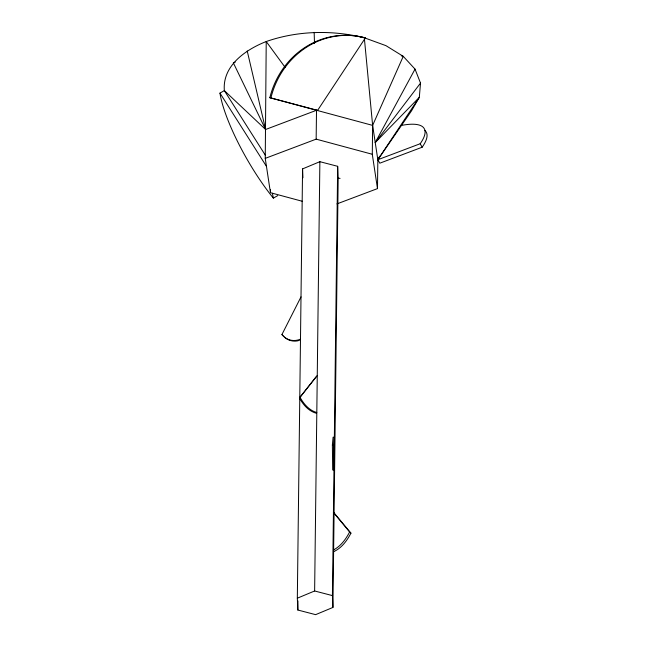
<?xml version="1.0" encoding="UTF-8"?>
<svg xmlns="http://www.w3.org/2000/svg" width="647" height="647" viewBox="0 0 647 647"><rect width="100%" height="100%" fill="white"/><g stroke="black" fill="none" stroke-linecap="round" stroke-linejoin="round"><path stroke-width="0.97" d="M302.384 201.306L270.454 192.701L265.246 158.369L266.224 41.529C297.693 30.587 332.065 29.867 364.31 37.777L365.409 37.874L317.604 110.37L316.512 110.273L265.602 129.489L224.339 90.604C222.244 65.687 245.69 49.617 266.224 41.529L285.157 67.409M270.454 192.701L270.486 189.717M297.329 598.192L302.57 168.899L319.869 161.685L337.669 166.311L338.171 178.143L332.93 607.436L315.631 614.65L297.83 610.024L297.329 598.192L314.628 590.978L332.421 595.604L332.93 607.436M297.83 610.024L297.943 600.934M265.246 158.369L316.157 139.145L316.512 110.273M314.628 590.978L319.869 161.685M332.421 595.604L337.669 166.311M336.941 203.902L377.484 188.6L372.284 154.269L372.632 125.389L364.407 38.771M377.484 188.6L377.84 159.728L372.632 125.389L403.243 56.346L385.944 45.654L364.31 37.777A82.59 77.252 -84.9 0 0 355.3 35.949M401.302 55.828L403.243 56.346L415.034 69.116L420.518 83.091L419.313 97.325L411.508 110.847L377.84 159.728L379.805 163.198L422.151 147.217A82.59 22.378 -29.5 0 0 424.942 130.524M332.372 445.047L333.092 437.226L334.362 437.129L333.642 444.958L333.957 469.884L332.695 469.981L332.372 445.047L333.642 444.958M283.823 336.521L281.922 334.572L301.009 296.892M333.383 512.456L349.623 531.963C345.967 539.04 341.009 545.882 333.876 549.748M334.078 512.893L350.941 533.152C347.027 540.698 341.592 548.138 333.609 551.689M422.151 147.217L420.186 143.739L377.84 159.728L379.724 156.202M377.84 159.728L419.313 97.325L375.236 142.558L415.034 69.116M375.236 142.558L420.518 83.091M317.256 375.47L300.03 397.29C303.702 403.979 309.193 410.424 316.804 412.535L316.197 413.223C308.587 411.112 303.095 404.666 299.424 397.978L316.035 376.934M299.424 397.978L300.03 397.29M277.725 195.62L273.358 198.119A82.59 19.58 60.2 0 1 219.964 93.103L224.339 90.604L265.399 155.312M235.225 62.144L233.349 62.856L265.602 129.489L247.219 50.967M300.491 339.133C295.307 341.47 288.853 340.904 284.486 337.127M299.424 340.362C293.698 342.368 287.163 340.403 283.168 335.93M354.386 35.828A82.59 77.252 -84.9 0 0 269.839 97.697L317.604 110.37M338.171 178.143L340.063 178.386M269.839 97.697L372.632 125.389M316.157 139.145L372.284 154.269M281.922 334.572L282.585 335.162M349.623 531.963L350.941 533.152M219.964 93.103L266.435 166.319M272.411 193.267L273.358 198.119M302.57 168.899L302.95 177.771M314.159 32.35L314.491 43.341M400.833 125.534A82.59 22.378 -29.5 0 1 420.186 143.739M270.931 97.794A82.59 77.252 -84.9 0 1 365.409 37.874"/></g></svg>
